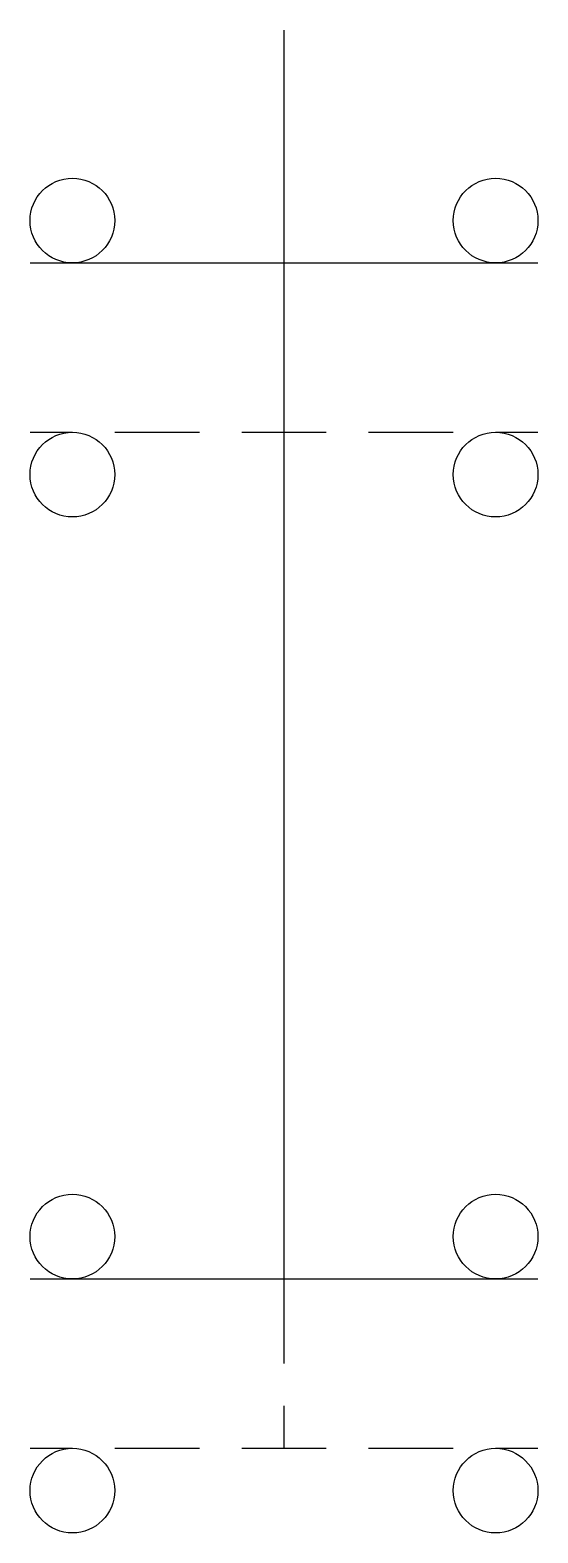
# Model space of a CAD drawing. Extents: x -0.19 to 0.19, y -0.97 to 0.14.
import ezdxf

# ---------------------------------------------------------------- set-up
doc = ezdxf.new("R2010")
doc.units = 0
doc.header["$MEASUREMENT"] = 0
doc.layers.get('0').update_dxf_attribs({"linetype": 'CONTINUOUS'})

msp = doc.modelspace()

# ---------------------------------------------------------------- linework, layer by layer
for p, q in [((0, -0.84375), (0, 0.14062)), ((-0.1875, -0.03125), (0.1875, -0.03125)), ((-0.1875, -0.15625), (-0.15625, -0.15625)), ((-0.125, -0.15625), (-0.0625, -0.15625)), ((-0.03125, -0.15625), (0.03125, -0.15625)), ((0.0625, -0.15625), (0.125, -0.15625)), ((0.15625, -0.15625), (0.1875, -0.15625)), ((-0.1875, -0.78125), (0.1875, -0.78125)), ((0, -0.90625), (0, -0.875)), ((-0.1875, -0.90625), (-0.15625, -0.90625)), ((-0.125, -0.90625), (-0.0625, -0.90625)), ((-0.03125, -0.90625), (0.03125, -0.90625)), ((0.0625, -0.90625), (0.125, -0.90625)), ((0.15625, -0.90625), (0.1875, -0.90625))]:
    msp.add_line(p, q)
for centre in [(-0.15625, 0), (0.15625, 0), (-0.15625, -0.1875), (0.15625, -0.1875), (-0.15625, -0.75), (0.15625, -0.75), (-0.15625, -0.9375), (0.15625, -0.9375)]:
    msp.add_circle(centre, 0.03125)

doc.saveas('drawing.dxf')
